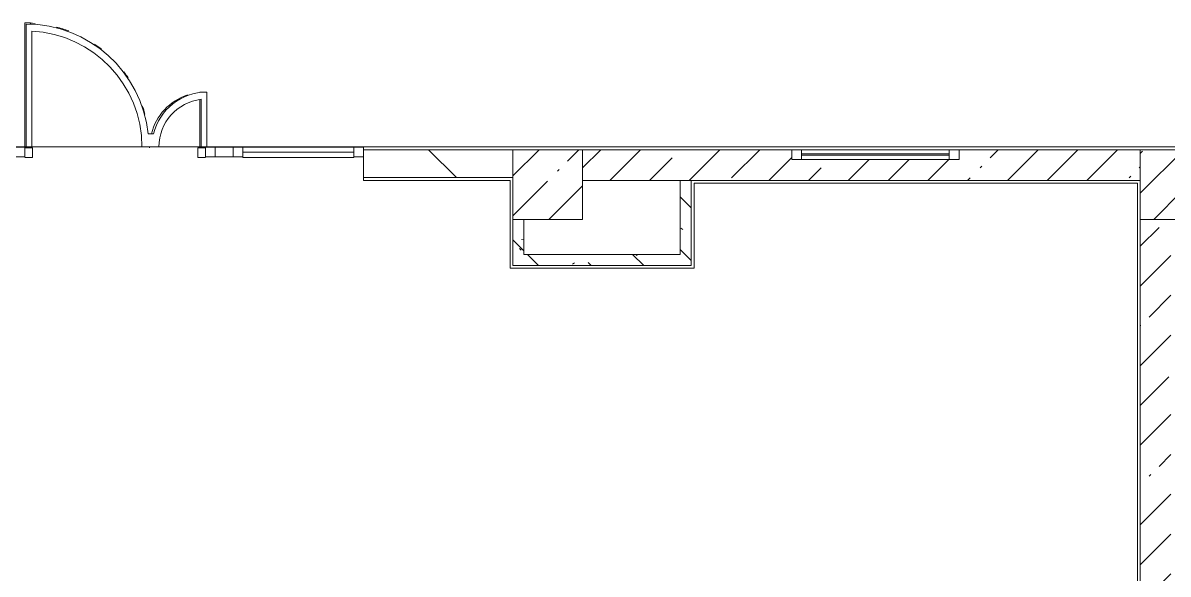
# Model space of a CAD drawing. Header units: millimetres. Extents: x 54725 to 263872, y -8553 to 29614.
# Drawn here: x 176258 to 184471, y 4860 to 8808 of the extents above; entities that cross this region are included whole.
import ezdxf

# ---------------------------------------------------------------- set-up
doc = ezdxf.new("R2010")
doc.units = ezdxf.units.MM
for name, color, linetype, lineweight, true_color in [('A-DETL-GENF-4', 7, 'Continuous', 5, 0xaaaaaa), ('A-DOOR-3', 7, 'Continuous', 5, 0xaaaaaa), ('A-FLOR-1', 7, 'Continuous', 5, 0xaaaaaa), ('I-WALL-5', 7, 'Continuous', 5, 0x787878)]:
    doc.layers.add(name, color=color, linetype=linetype, lineweight=lineweight, true_color=true_color)
for name, color, linetype, lineweight in [('A-GLAZ-2', 7, 'Continuous', 5), ('A-GLAZ-CURT-3', 7, 'Continuous', 5), ('A-GLAZ-CWMG-3', 7, 'Continuous', 5), ('A-WALL', 7, 'Continuous', 9), ('I-WALL-3', 7, 'Continuous', 5), ('S-COLS', 7, 'Continuous', 5)]:
    doc.layers.add(name, color=color, linetype=linetype, lineweight=lineweight)
pattern_1 = [(45, (136861.56, 0), (-285.123, 285.123), []), (45, (137146.7, 0), (-285.123, 285.123), [504.031, -100.806, 16.764, -84.042])]
pattern_2 = [(135, (136861.56, 0), (-377.171, -377.171), [533.4, -88.9, 17.78, -88.9]), (135, (136861.56, 376.94), (-377.171, -377.171), []), (50, (136861.56, 0), (637.6445, -55.7866), [66.675, -733.425]), (355, (136861.56, 0), (-123.349, 668.699), [53.34, -586.74]), (100.451, (136914.7, -4.65), (514.299, 612.908), [56.665, -623.315]), (46.184, (136861.6, 177.8), (948.776, -147.15), [100.012, -1100.137]), (96.636, (136940.6, 165.5), (830.91, 865.997), [84.998, -934.973]), (351.184, (136861.6, 177.8), (830.918, 865.988), [80.01, -880.11]), (21, (136950.46, 133.35), (530.6506, -357.928), [66.675, -733.425]), (326, (136950.46, 133.35), (216.308, 644.6585), [53.34, -586.74]), (71.451, (136994.7, 103.5), (746.9596, 286.724), [56.665, -623.315]), (37.5, (136861.56, 0), (10.8105, 295.9426), [16.764, -562.864, 16.764, -578.866, -588.962]), (37.5, (136861.56, 0), (10.8105, 295.9426), [-1175.258, 16.764, -572.198]), (7.5, (136861.56, 0), (233.8692, 350.6318), [16.764, -322.834, 16.764, -549.529, -224.472]), (7.5, (136861.56, 0), (233.8692, 350.6318), [-905.891, 16.764, -207.708]), (327.5, (136663.31, 0), (474.5678, -20.0513), [16.764, -205.486, 16.764, -676.656, -920.115]), (327.5, (136663.31, 0), (474.5678, -20.0513), [-915.67, 16.764, -903.351]), (317.5, (136574.4, 0), (518.452, 88.9934), [16.764, -272.161, 16.764, -443.738, -653.415]), (317.5, (136574.4, 0), (518.452, 88.9934), [-749.427, 16.764, -636.651])]

# ---------------------------------------------------------------- blocks, each defined once
blk = doc.blocks.new('BSC_Колонна _Прямоугольная - 500х500-V108-Общий план 1 этажа с размещением фрагментов 1_10-1_12')
at = {"layer": 'S-COLS'}
h = blk.add_hatch(dxfattribs=at)
h.set_pattern_fill('FP_65', color=256, style=0, pattern_type=2)
h.set_pattern_definition([(45, (-43160, -7650), (-285.123, 285.123), []), (45, (-42874.88, -7650), (-285.123, 285.123), [504.031, -100.806, 16.764, -84.042])])
h.paths.add_polyline_path([(250, -250), (250, 250), (-250, 250), (-250, -250), (-50.4, -250)])
for p, q in [((250, 250), (-250, 250)), ((-250, 250), (-250, -250)), ((250, -250), (250, 250)), ((-250, -250), (250, -250))]:
    blk.add_line(p, q, dxfattribs=at)
blk = doc.blocks.new('BSC_Колонна _Прямоугольная - 500х500-V109-Общий план 1 этажа с размещением фрагментов 1_10-1_12')
at = {"layer": 'S-COLS'}
h = blk.add_hatch(dxfattribs=at)
h.set_pattern_fill('FP_66', color=256, style=0, pattern_type=2)
h.set_pattern_definition([(45, (-47660, -7650), (-285.123, 285.123), []), (45, (-47374.88, -7650), (-285.123, 285.123), [504.031, -100.806, 16.764, -84.042])])
h.paths.add_polyline_path([(-250, -250), (250, -250), (250, 250), (-250, 250), (-250, 30)])
for p, q in [((250, 250), (-250, 250)), ((-250, 250), (-250, -250)), ((250, -250), (250, 250)), ((-250, -250), (250, -250))]:
    blk.add_line(p, q, dxfattribs=at)
blk = doc.blocks.new('Прямоугольный импост - 50 x 70 мм-31700031-Общий план 1 этажа с размещением фрагментов 1_10-1_12')
at = {"layer": 'A-GLAZ-CWMG-3'}
for p, q in [((-70, 35), (0, 35)), ((-70, -35), (-70, 35)), ((0, 35), (0, -35)), ((0, -35), (-70, -35))]:
    blk.add_line(p, q, dxfattribs=at)
blk = doc.blocks.new('Дверь_Витражная_остекление_ - ДВН_ДАО_Главный вход_1200 в свету-V310-Общий план 1 этажа с размещением фрагментов 1_10-1_12')
at = {"layer": 'A-DETL-GENF-4'}
for p, q in [((-607.5, 925), (-647.5, 925)), ((-647.5, 925), (-647.5, 35)), ((-607.5, 915.3), (-607.5, 925)), ((647.5, 430), (607.5, 430)), ((607.5, 375.6), (607.5, 30)), ((-647.5, 30), (-607.5, 30)), ((-592.5, 30), (-647.5, 30)), ((-607.5, 30), (-607.5, 37)), ((-592.5, -40), (-592.5, 30)), ((592.5, -40), (592.5, 30)), ((592.5, 30), (647.5, 30)), ((607.5, 30), (647.5, 30)), ((-647.5, -40), (-592.5, -40)), ((647.5, -40), (592.5, -40))]:
    blk.add_line(p, q, dxfattribs=at)
at = {"layer": 'A-DOOR-3'}
blk.add_line((-647.5, 925), (-647.5, 35), dxfattribs=at)
for centre, radius, start, end in [((-647.5, 30), 895, 85.2542, 90), ((-647.5, 30), 895, 69.31196, 75.32004), ((-647.5, 30), 895, 52.10505, 56.10892), ((-647.5, 30), 895, 34.14026, 37.52857), ((647.5, 30), 400, 90, 91.06266), ((-647.5, 30), 895, 15.71246, 19.60608), ((647.5, 30), 400, 108.60767, 165.32609), ((647.5, 30), 400, 178.97108, 180), ((-647.5, 30), 895, 360, 0.45558)]:
    blk.add_arc(centre, radius, start, end, dxfattribs=at)
blk = doc.blocks.new('Системная панель - Стемалит - 40мм-31720939-Общий план 1 этажа с размещением фрагментов 1_10-1_12')
at = {"layer": 'A-GLAZ-CURT-3'}
for p, q in [((65, 35), (-65, 35)), ((-65, 35), (-65, -35)), ((65, -35), (65, 35)), ((-65, -35), (65, -35))]:
    blk.add_line(p, q, dxfattribs=at)
blk = doc.blocks.new('Прямоугольный импост - 50 x 70 мм-31687886-Общий план 1 этажа с размещением фрагментов 1_10-1_12')
at = {"layer": 'A-GLAZ-CWMG-3'}
for p, q in [((-35, 35), (35, 35)), ((-35, -35), (-35, 35)), ((35, 35), (35, -35)), ((35, -35), (-35, -35))]:
    blk.add_line(p, q, dxfattribs=at)
blk = doc.blocks.new('Прямоугольный импост - 50 x 70 мм-V308-Общий план 1 этажа с размещением фрагментов 1_10-1_12')
at = {"layer": 'A-GLAZ-CWMG-3'}
for p, q in [((0, 35), (-70, 35)), ((-70, 35), (-70, -35)), ((0, -35), (0, 35)), ((-70, -35), (0, -35))]:
    blk.add_line(p, q, dxfattribs=at)
blk = doc.blocks.new('Системная панель - Стекло - 40мм-V311-Общий план 1 этажа с размещением фрагментов 1_10-1_12')
at = {"layer": 'A-GLAZ-CURT-3'}
for p, q in [((397.5, 0), (-397.5, 0)), ((-397.5, 0), (-397.5, -40)), ((397.5, -40), (397.5, 0)), ((-397.5, -40), (397.5, -40))]:
    blk.add_line(p, q, dxfattribs=at)
blk = doc.blocks.new('Прямоугольный импост - 50 x 70 мм-31702100-Общий план 1 этажа с размещением фрагментов 1_10-1_12')
at = {"layer": 'A-GLAZ-CWMG-3'}
for p, q in [((-35, 35), (35, 35)), ((-35, -35), (-35, 35)), ((35, 35), (35, -35)), ((35, -35), (-35, -35))]:
    blk.add_line(p, q, dxfattribs=at)
blk = doc.blocks.new('Прямоугольный импост - 50 x 70 мм-31720914-Общий план 1 этажа с размещением фрагментов 1_10-1_12')
at = {"layer": 'A-GLAZ-CWMG-3'}
blk.add_line((24940, 7918), (24145, 7918), dxfattribs=at)
blk = doc.blocks.new('120_Окно_СКБ_1Ст - 120_Окно_СКБ_1Ст 400х1200 EI30-24228621-Общий план 1 этажа с размещением фрагментов 1_10-1_12')
at = {"layer": 'A-GLAZ-2'}
for p, q in [((-600, 40), (-600, 110)), ((-600, 110), (-530, 110)), ((600, 110), (-600, 110)), ((-530, 110), (-530, 40)), ((530, 40), (530, 110)), ((530, 110), (600, 110)), ((600, 110), (600, 40)), ((-530, 40), (-600, 40)), ((-600, 40), (600, 40)), ((530, 80), (-530, 80)), ((530, 70), (-530, 70)), ((600, 40), (530, 40))]:
    blk.add_line(p, q, dxfattribs=at)

msp = doc.modelspace()

# ---------------------------------------------------------------- hatches: boundary and pattern name
at = {"layer": 'I-WALL-3'}
h = msp.add_hatch(dxfattribs=at)
h.set_pattern_fill('FP_83', color=256, style=0, pattern_type=2)
h.set_pattern_definition([(135, (136861.56, 0), (-353.5534, -353.5534), [])])
h.paths.add_polyline_path([(179771.6, 7700), (179771.6, 7900), (178701.6, 7900), (178701.6, 7700), (179751.6, 7700)])
h.paths.add_polyline_path([(175921.6, 7700), (176201.6, 7700), (176201.6, 7900), (175901.6, 7900), (175901.6, 7700)])
h = msp.add_hatch(dxfattribs=at)
h.set_pattern_fill('FP_61', color=256, style=0, pattern_type=2)
h.set_pattern_definition(pattern_1)
h.paths.add_polyline_path([(184271.6, 7680), (184271.6, 7900), (182971.6, 7900), (182971.6, 7830), (181771.6, 7830), (181771.6, 7900), (180271.6, 7900), (180271.6, 7680), (184251.6, 7680)])
h = msp.add_hatch(dxfattribs=at)
h.set_pattern_fill('FP_61', color=256, style=0, pattern_type=2)
h.set_pattern_definition(pattern_1)
h.paths.add_polyline_path([(184271.6, 400), (184491.6, 400), (184491.6, 7400), (184271.6, 7400), (184271.6, 487.1)])
at = {"layer": 'I-WALL-5'}
h = msp.add_hatch(dxfattribs=at)
h.set_pattern_fill('FP_115', color=256, style=0, pattern_type=2)
h.set_pattern_definition(pattern_2)
h.paths.add_polyline_path([(181051.6, 7150), (181051.6, 7680), (180971.6, 7680), (180971.6, 7150)])
h = msp.add_hatch(dxfattribs=at)
h.set_pattern_fill('FP_115', color=256, style=0, pattern_type=2)
h.set_pattern_definition(pattern_2)
h.paths.add_polyline_path([(179771.6, 7070), (179851.6, 7070), (179851.6, 7400), (179771.6, 7400), (179771.6, 7150)])
h = msp.add_hatch(dxfattribs=at)
h.set_pattern_fill('FP_115', color=256, style=0, pattern_type=2)
h.set_pattern_definition(pattern_2)
h.paths.add_polyline_path([(180271.6, 7070), (181051.6, 7070), (181051.6, 7150), (179851.6, 7150), (179851.6, 7070), (179971.1, 7070)])

# ---------------------------------------------------------------- linework, layer by layer
at = {"layer": 'A-FLOR-1'}
for p, q in [((176281.6, 8800), (176281.6, 7920)), ((176321.6, 7920), (176321.6, 8749)), ((177576.6, 7920), (177576.6, 8313)), ((177536.6, 8260.7), (177536.6, 7920)), ((177194.7, 8012.8), (177156.7, 8012.8)), ((175601.6, 7920), (202777.8, 7920)), ((178701.6, 7680), (178701.6, 7700)), ((179751.6, 7680), (178701.6, 7680)), ((179751.6, 7050), (179751.6, 7680)), ((184251.6, 7660), (181071.6, 7660)), ((181071.6, 7660), (181071.6, 7050)), ((184251.6, 487.1), (184251.6, 7660)), ((181071.6, 7050), (179751.6, 7050))]:
    msp.add_line(p, q, dxfattribs=at)
for centre, radius, start, end in [((176281.6, 7920), 880, 6.05535, 90), ((176281.6, 7920), 830, 360, 87.23769), ((177576.6, 7920), 393, 90, 166.33705), ((177576.6, 7920), 343, 96.69696, 180)]:
    msp.add_arc(centre, radius, start, end, dxfattribs=at)
at = {"layer": 'A-WALL'}
msp.add_line((181051.6, 7680), (180971.6, 7680), dxfattribs=at)
at = {"layer": 'I-WALL-3'}
for p, q in [((179771.6, 7900), (178701.6, 7900)), ((178701.6, 7900), (178701.6, 7700)), ((181771.6, 7900), (180271.6, 7900)), ((184271.6, 7900), (182971.6, 7900)), ((178701.6, 7700), (179771.6, 7700)), ((180271.6, 7680), (180971.6, 7680)), ((180971.6, 7680), (180971.6, 7150)), ((181051.6, 7070), (181051.6, 7680)), ((181051.6, 7680), (184271.6, 7680)), ((179771.6, 7400), (179771.6, 7070)), ((179851.6, 7150), (179851.6, 7400)), ((184271.6, 7400), (184271.6, 400)), ((180971.6, 7150), (179851.6, 7150)), ((179771.6, 7070), (181051.6, 7070))]:
    msp.add_line(p, q, dxfattribs=at)

# ---------------------------------------------------------------- block references
at = {"layer": 'A-DOOR-3'}
msp.add_blockref('Дверь_Витражная_остекление_ - ДВН_ДАО_Главный вход_1200 в свету-V310-Общий план 1 этажа с размещением фрагментов 1_10-1_12', (176919.1, 7883), dxfattribs=at)
at = {"layer": 'A-GLAZ-2'}
msp.add_blockref('120_Окно_СКБ_1Ст - 120_Окно_СКБ_1Ст 400х1200 EI30-24228621-Общий план 1 этажа с размещением фрагментов 1_10-1_12', (182371.6, 7790), dxfattribs=at)
at = {"layer": 'A-GLAZ-CURT-3'}
for name, p in [('Системная панель - Стемалит - 40мм-31720939-Общий план 1 этажа с размещением фрагментов 1_10-1_12', (177701.6, 7883)), ('Системная панель - Стекло - 40мм-V311-Общий план 1 этажа с размещением фрагментов 1_10-1_12', (178234.1, 7883))]:
    msp.add_blockref(name, p, dxfattribs=at)
at = {"layer": 'A-GLAZ-CWMG-3', "rotation": 180}
msp.add_blockref('Прямоугольный импост - 50 x 70 мм-V308-Общий план 1 этажа с размещением фрагментов 1_10-1_12', (176201.6, 7883), dxfattribs=at)
at = {"layer": 'A-GLAZ-CWMG-3', "extrusion": (0, 0, -1), "rotation": 180}
for name, p in [('Прямоугольный импост - 50 x 70 мм-31687886-Общий план 1 этажа с размещением фрагментов 1_10-1_12', (-177601.6, 7883)), ('Прямоугольный импост - 50 x 70 мм-31702100-Общий план 1 этажа с размещением фрагментов 1_10-1_12', (-177801.6, 7883)), ('Прямоугольный импост - 50 x 70 мм-31700031-Общий план 1 этажа с размещением фрагментов 1_10-1_12', (-178701.6, 7883))]:
    msp.add_blockref(name, p, dxfattribs=at)
at = {"layer": 'A-GLAZ-CWMG-3'}
msp.add_blockref('Прямоугольный импост - 50 x 70 мм-31720914-Общий план 1 этажа с размещением фрагментов 1_10-1_12', (153691.6, 0), dxfattribs=at)
at = {"layer": 'S-COLS'}
for name, p in [('BSC_Колонна _Прямоугольная - 500х500-V108-Общий план 1 этажа с размещением фрагментов 1_10-1_12', (180021.6, 7650)), ('BSC_Колонна _Прямоугольная - 500х500-V109-Общий план 1 этажа с размещением фрагментов 1_10-1_12', (184521.6, 7650))]:
    msp.add_blockref(name, p, dxfattribs=at)

doc.saveas('drawing.dxf')
